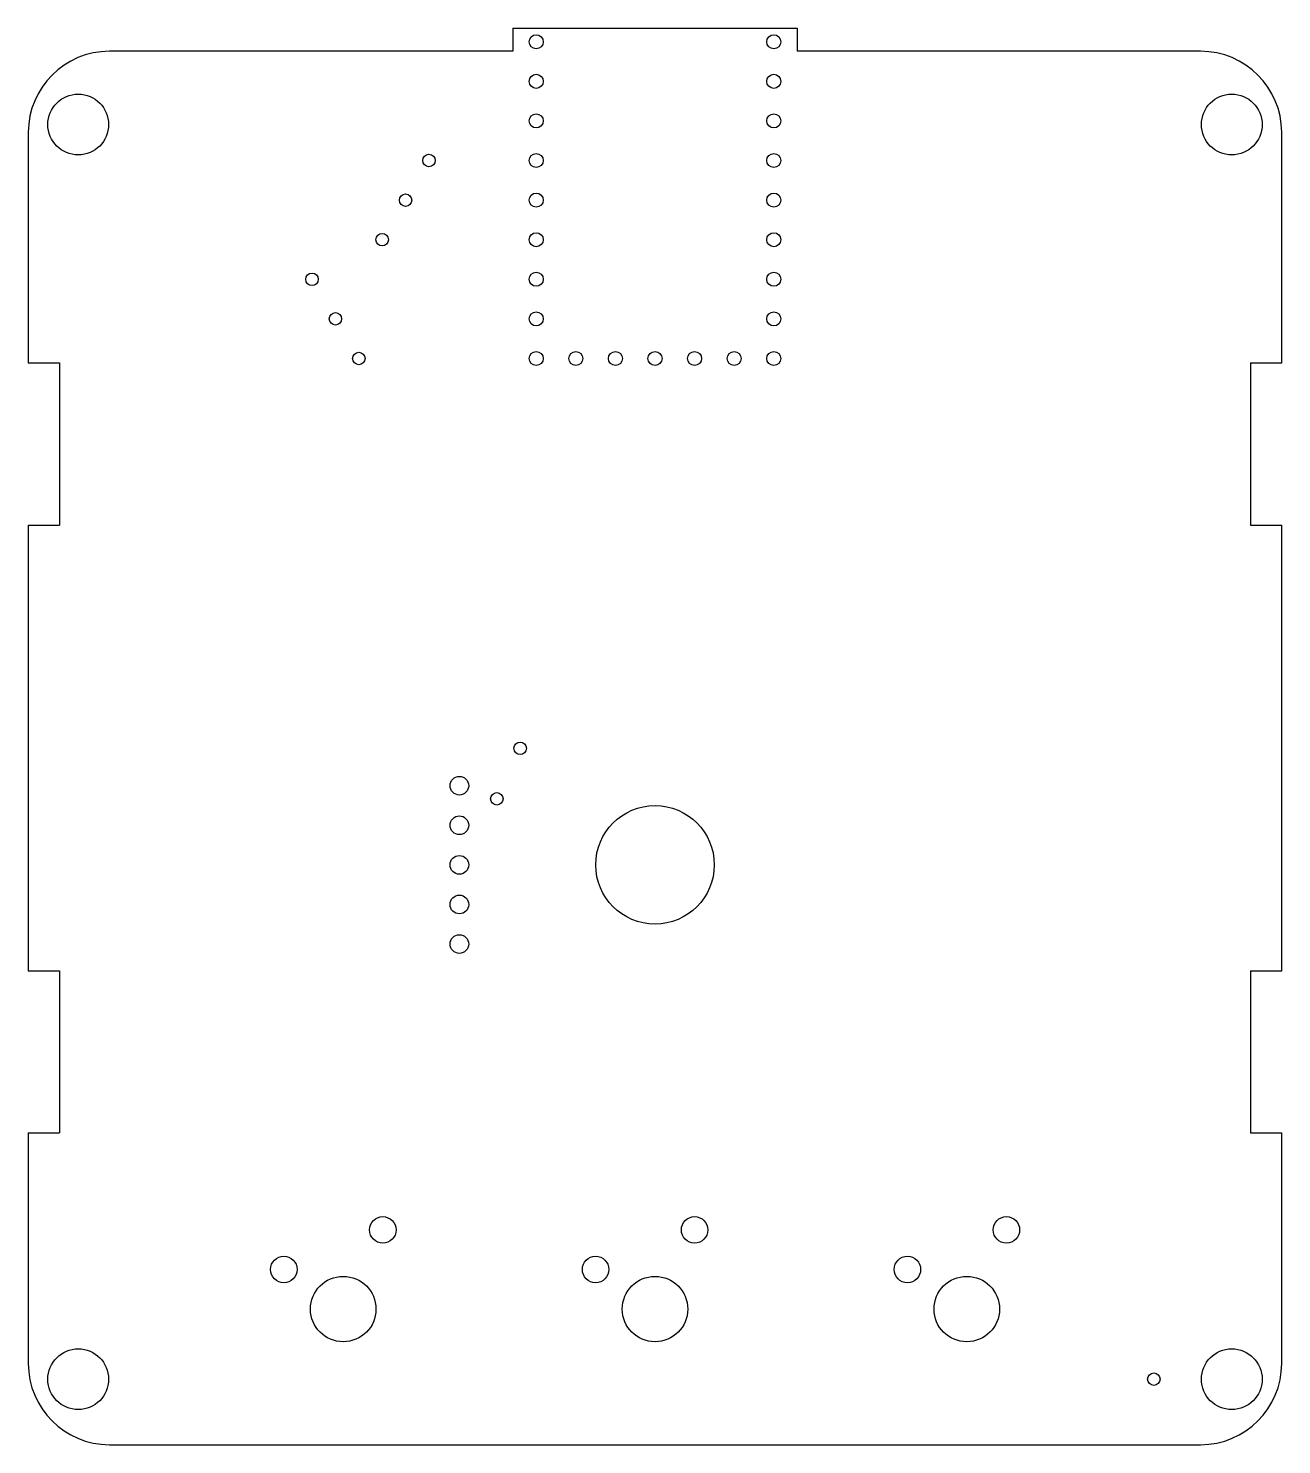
# Model space of a CAD drawing. Header units: metres. Extents: x 2.8 to 83.2, y 2.8 to 93.7.
import ezdxf

# ---------------------------------------------------------------- set-up
doc = ezdxf.new("R2010")
doc.units = ezdxf.units.M

msp = doc.modelspace()

# ---------------------------------------------------------------- linework, layer by layer
for p, q in [((33.88, 93.6721), (52.12, 93.6721)), ((33.88, 93.6721), (33.88, 92.2)), ((52.12, 93.6721), (52.12, 92.2)), ((33.88, 92.2), (8, 92.2)), ((78, 92.2), (52.12, 92.2)), ((2.8, 87), (2.8, 72.2)), ((83.2, 72.2), (83.2, 87)), ((2.8, 72.2), (4.8, 72.2)), ((4.8, 72.2), (4.8, 61.8)), ((81.2, 72.2), (81.2, 61.8)), ((81.2, 72.2), (83.2, 72.2)), ((2.8, 61.8), (4.8, 61.8)), ((2.8, 61.8), (2.8, 33.2)), ((81.2, 61.8), (83.2, 61.8)), ((83.2, 33.2), (83.2, 61.8)), ((2.8, 33.2), (4.8, 33.2)), ((4.8, 33.2), (4.8, 22.8)), ((81.2, 33.2), (81.2, 22.8)), ((81.2, 33.2), (83.2, 33.2)), ((2.8, 22.8), (4.8, 22.8)), ((2.8, 22.8), (2.8, 8)), ((81.2, 22.8), (83.2, 22.8)), ((83.2, 8), (83.2, 22.8)), ((8, 2.8), (78, 2.8))]:
    msp.add_line(p, q)
for centre, radius in [((35.38, 92.8106), 0.45), ((50.62, 92.8106), 0.45), ((35.38, 90.2706), 0.45), ((50.62, 90.2706), 0.45), ((6, 87.5), 1.95), ((80, 87.5), 1.95), ((35.38, 87.7306), 0.45), ((50.62, 87.7306), 0.45), ((28.5, 85.1906), 0.4), ((35.38, 85.1906), 0.45), ((50.62, 85.1906), 0.45), ((27, 82.6506), 0.4), ((35.38, 82.6506), 0.45), ((50.62, 82.6506), 0.45), ((25.5, 80.1106), 0.4), ((35.38, 80.1106), 0.45), ((50.62, 80.1106), 0.45), ((21, 77.5706), 0.4), ((35.38, 77.5706), 0.45), ((50.62, 77.5706), 0.45), ((22.5, 75.0306), 0.4), ((35.38, 75.0306), 0.45), ((50.62, 75.0306), 0.45), ((24, 72.4906), 0.4), ((35.38, 72.4906), 0.45), ((37.92, 72.4906), 0.45), ((40.46, 72.4906), 0.45), ((43, 72.4906), 0.45), ((45.54, 72.4906), 0.45), ((48.08, 72.4906), 0.45), ((50.62, 72.4906), 0.45), ((34.35, 47.48), 0.4), ((30.45, 45.08), 0.6), ((32.85, 44.24), 0.4), ((43, 40), 3.8), ((30.45, 42.54), 0.6), ((30.45, 40), 0.6), ((30.45, 37.46), 0.6), ((30.45, 34.92), 0.6), ((25.54, 16.58), 0.85), ((45.54, 16.58), 0.85), ((65.54, 16.58), 0.85), ((19.19, 14.04), 0.85), ((39.19, 14.04), 0.85), ((59.19, 14.04), 0.85), ((23, 11.5), 2.1), ((43, 11.5), 2.1), ((63, 11.5), 2.1), ((6, 7), 1.95), ((80, 7), 1.95), ((75, 7), 0.4)]:
    msp.add_circle(centre, radius)
for centre, start, end in [((8, 87), -270, -180), ((78, 87), -360, -270), ((8, 8), -180, -90), ((78, 8), -90, 0)]:
    msp.add_arc(centre, 5.2, start, end)

doc.saveas('drawing.dxf')
